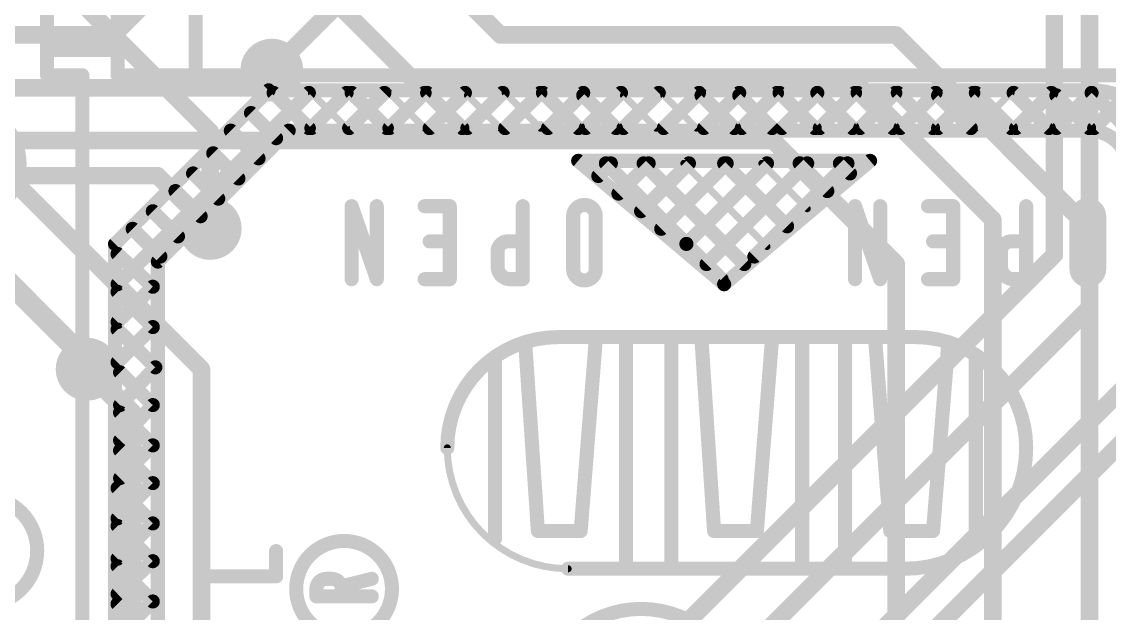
# Model space of a CAD drawing. Extents: x -21.4 to 69.1, y -5.3 to 64.3.
# Drawn here: x 44.78 to 60.48, y 23.15 to 31.69 of the extents above; entities that cross this region are included whole.
import ezdxf

# ---------------------------------------------------------------- set-up
doc = ezdxf.new("R2010")
doc.units = 0
for name, color, linetype in [('1', 12, 'CONTINUOUS'), ('16', 132, 'CONTINUOUS'), ('18', 110, 'CONTINUOUS'), ('21', 40, 'CONTINUOUS')]:
    doc.layers.add(name, color=color, linetype=linetype)

# ---------------------------------------------------------------- blocks, each defined once
blk = doc.blocks.new('ROUNDV')
at = {"const_width": 0.5}
blk.add_lwpolyline([(0, -0.25, 1), (0, 0.25, 1), (0, -0.25)], format="xyb", dxfattribs=at)

msp = doc.modelspace()

# ---------------------------------------------------------------- linework, layer by layer
at = {"layer": '1'}
for points, const_width in [([(60.198, 27.559), (60.198, 37.973)], 0.254), ([(59.69, 28.321), (59.69, 36.83)], 0.254), ([(51.966, 34.567), (48.387, 30.988)], 0.254), ([(45.623, 31.974), (47.498, 30.099)], 0.254), ([(42.291, 31.75), (47.371, 26.67)], 0.254), ([(47.498, 30.099), (47.498, 28.702)], 0.254), ([(45.72, 26.797), (42.799, 29.718)], 0.3048), ([(46.99, 15.621), (59.69, 28.321)], 0.254), ([(53.975, 21.336), (60.198, 27.559)], 0.254), ([(45.72, 26.67), (45.72, 26.797)], 0.3048), ([(47.371, 21.971), (47.371, 26.67)], 0.254), ([(49.403, 15.113), (60.96, 26.67)], 0.254), ([(49.657, 14.605), (61.468, 26.416)], 0.254)]:
    msp.add_lwpolyline(points, dxfattribs=dict(at, const_width=const_width))
for points, const_width in [([(48.3421, 31.0329, 1), (48.4319, 30.9431)], 0.127), ([(47.5615, 30.099, 1), (47.4345, 30.099)], 0.127), ([(47.4531, 30.0541, 1), (47.5429, 30.1439)], 0.127), ([(47.4345, 28.702, 1), (47.5615, 28.702)], 0.127), ([(59.7349, 28.2761, 1), (59.6451, 28.3659)], 0.127), ([(59.6265, 28.321, 1), (59.7535, 28.321)], 0.127), ([(60.2429, 27.5141, 1), (60.1531, 27.6039)], 0.127), ([(60.1345, 27.559, 1), (60.2615, 27.559)], 0.127), ([(45.7962, 26.797, 1), (45.6438, 26.797)], 0.1524), ([(45.6661, 26.7431, 1), (45.7739, 26.8509)], 0.1524), ([(45.6438, 26.67, 1), (45.7962, 26.67)], 0.1524), ([(47.4345, 26.67, 1), (47.3075, 26.67)], 0.127), ([(47.3261, 26.6251, 1), (47.4159, 26.7149)], 0.127)]:
    msp.add_lwpolyline(points, format="xyb", dxfattribs=dict(at, const_width=const_width))
at = {"layer": '16'}
for points, const_width in [([(46.99, 36.195), (51.689, 31.496)], 0.254), ([(46.482, 31.877), (46.101, 31.496)], 0.254), ([(50.546, 30.734), (49.403, 31.877)], 0.254), ([(46.101, 31.496), (36.576, 31.496)], 0.254), ([(51.689, 31.496), (57.404, 31.496)], 0.254), ([(57.404, 31.496), (60.198, 28.702)], 0.254), ([(48.387, 30.988), (48.133, 30.734)], 0.254), ([(48.133, 30.734), (35.56, 30.734)], 0.254), ([(56.896, 30.734), (50.546, 30.734)], 0.254), ([(58.801, 28.829), (56.896, 30.734)], 0.254), ([(55.626, 29.972), (35.56, 29.972)], 0.254), ([(57.404, 28.194), (55.626, 29.972)], 0.254), ([(37.338, 29.464), (46.736, 29.464)], 0.254), ([(47.498, 28.702), (46.736, 29.464)], 0.254), ([(58.801, 15.875), (58.801, 28.829)], 0.254), ([(60.198, 28.702), (60.198, 15.494)], 0.254), ([(57.404, 18.669), (57.404, 28.194)], 0.254), ([(46.355, 26.035), (45.72, 26.67)], 0.3048), ([(46.355, 12.954), (46.355, 26.035)], 0.3048)]:
    msp.add_lwpolyline(points, dxfattribs=dict(at, const_width=const_width))
for points, const_width in [([(46.0561, 31.5409, 1), (46.1459, 31.4511)], 0.127), ([(46.101, 31.4325, 1), (46.101, 31.5595)], 0.127), ([(51.689, 31.5595, 1), (51.689, 31.4325)], 0.127), ([(51.6441, 31.4511, 1), (51.7339, 31.5409)], 0.127), ([(57.4489, 31.5409, 1), (57.3591, 31.4511)], 0.127), ([(57.404, 31.4325, 1), (57.404, 31.5595)], 0.127), ([(48.4319, 30.9431, 1), (48.3421, 31.0329)], 0.127), ([(48.0881, 30.7789, 1), (48.1779, 30.6891)], 0.127), ([(48.133, 30.6705, 1), (48.133, 30.7975)], 0.127), ([(50.546, 30.7975, 1), (50.546, 30.6705)], 0.127), ([(50.5011, 30.6891, 1), (50.5909, 30.7789)], 0.127), ([(56.9409, 30.7789, 1), (56.8511, 30.6891)], 0.127), ([(56.896, 30.6705, 1), (56.896, 30.7975)], 0.127), ([(55.6709, 30.0169, 1), (55.5811, 29.9271)], 0.127), ([(55.626, 29.9085, 1), (55.626, 30.0355)], 0.127), ([(46.7809, 29.5089, 1), (46.6911, 29.4191)], 0.127), ([(46.736, 29.4005, 1), (46.736, 29.5275)], 0.127), ([(58.8645, 28.829, 1), (58.7375, 28.829)], 0.127), ([(58.7561, 28.7841, 1), (58.8459, 28.8739)], 0.127), ([(47.4531, 28.6571, 1), (47.5429, 28.7469)], 0.127), ([(60.2615, 28.702, 1), (60.1345, 28.702)], 0.127), ([(60.1531, 28.6571, 1), (60.2429, 28.7469)], 0.127), ([(57.4675, 28.194, 1), (57.3405, 28.194)], 0.127), ([(57.3591, 28.1491, 1), (57.4489, 28.2389)], 0.127), ([(45.7739, 26.7239, 1), (45.6661, 26.6161)], 0.1524), ([(46.4312, 26.035, 1), (46.2788, 26.035)], 0.1524), ([(46.3011, 25.9811, 1), (46.4089, 26.0889)], 0.1524)]:
    msp.add_lwpolyline(points, format="xyb", dxfattribs=dict(at, const_width=const_width))
at = {"layer": '21'}
for points, const_width in [([(45.1417, 33.5317), (45.1417, 30.9143)], 0.2032), ([(47.2865, 33.4954), (47.2865, 30.9143)], 0.2032), ([(46.1596, 33.2409), (46.1596, 30.9143)], 0.2032), ([(60.1918, 30.9507), (60.1918, 32.841)], 0.2032), ([(45.178, 31.2778), (46.1232, 31.2778)], 0.2032), ([(45.1417, 30.9143), (45.6506, 30.9143)], 0.2032), ([(45.6506, 30.9143), (45.6506, 16.4095)], 0.2032), ([(46.1596, 30.9143), (61.3188, 30.9143)], 0.2032), ([(46.1232, 28.4786), (48.3408, 30.6962)], 0.2032), ([(48.3408, 30.6962), (60.2282, 30.6962)], 0.2032), ([(46.1596, 27.897), (48.9224, 30.6598)], 0.2032), ([(48.9224, 30.1509), (48.4135, 30.6598)], 0.2032), ([(48.9588, 30.1509), (49.4677, 30.6598)], 0.2032), ([(49.4677, 30.1509), (48.9588, 30.6598)], 0.1016), ([(49.5041, 30.1509), (50.013, 30.6598)], 0.2032), ([(50.0493, 30.1509), (49.5404, 30.6598)], 0.2032), ([(50.0857, 30.1509), (50.5946, 30.6598)], 0.2032), ([(50.0857, 30.6598), (50.5946, 30.1509)], 0.1016), ([(50.631, 30.6598), (51.1399, 30.1509)], 0.2032), ([(50.6673, 30.1509), (51.1762, 30.6598)], 0.2032), ([(51.1762, 30.6598), (51.1763, 30.6598)], 0.2032), ([(51.2126, 30.1509), (51.7215, 30.6598)], 0.2032), ([(51.2126, 30.6235), (51.6852, 30.1509)], 0.1016), ([(51.7215, 30.6598), (51.7216, 30.6598)], 0.2032), ([(51.7579, 30.1509), (52.2668, 30.6598)], 0.2032), ([(51.7579, 30.6598), (52.2668, 30.1509)], 0.1016), ([(52.2668, 30.6598), (52.2669, 30.6598)], 0.2032), ([(52.3032, 30.6598), (52.8121, 30.1509)], 0.2032), ([(52.3759, 30.1509), (52.8848, 30.6598)], 0.2032), ([(52.8848, 30.6598), (52.8849, 30.6598)], 0.2032), ([(52.8849, 30.6235), (53.3575, 30.1509)], 0.2032), ([(52.9212, 30.1509), (53.4301, 30.6598)], 0.2032), ([(53.4301, 30.6598), (53.4302, 30.6598)], 0.2032), ([(53.4665, 30.1509), (53.9754, 30.6598)], 0.2032), ([(53.4665, 30.6235), (53.9391, 30.1509)], 0.1016), ([(53.9754, 30.6598), (53.9755, 30.6598)], 0.2032), ([(54.0482, 30.1509), (54.5571, 30.6598)], 0.2032), ([(54.0482, 30.6235), (54.5208, 30.1509)], 0.1016), ([(54.5935, 30.6235), (55.0661, 30.1509)], 0.2032), ([(54.6298, 30.1509), (55.1387, 30.6598)], 0.2032), ([(55.1387, 30.6598), (55.1388, 30.6598)], 0.2032), ([(55.1388, 30.6235), (55.6114, 30.1509)], 0.2032), ([(55.1751, 30.1509), (55.684, 30.6598)], 0.2032), ([(55.684, 30.6598), (55.6841, 30.6598)], 0.2032), ([(55.7204, 30.6598), (56.2293, 30.1509)], 0.2032), ([(55.7568, 30.1509), (56.2657, 30.6598)], 0.2032), ([(56.2657, 30.6598), (56.7746, 30.1509)], 0.2032), ([(56.3021, 30.1509), (56.811, 30.6598)], 0.2032), ([(56.8474, 30.6598), (57.3563, 30.1509)], 0.2032), ([(56.8837, 30.1509), (57.3926, 30.6598)], 0.2032), ([(57.3926, 30.6598), (57.3927, 30.6598)], 0.2032), ([(57.429, 30.6598), (57.9379, 30.1509)], 0.2032), ([(57.4654, 30.1509), (57.9743, 30.6598)], 0.2032), ([(58.0107, 30.1509), (58.5196, 30.6598)], 0.2032), ([(58.0107, 30.6235), (58.4832, 30.151)], 0.2032), ([(58.5559, 30.6598), (59.0648, 30.1509)], 0.2032), ([(58.5559, 30.1509), (59.0648, 30.6598)], 0.1016), ([(59.0648, 30.6598), (59.0649, 30.6598)], 0.2032), ([(59.1012, 30.6598), (59.6101, 30.1509)], 0.2032), ([(59.1376, 30.1509), (59.6465, 30.6598)], 0.2032), ([(59.7192, 30.1509), (60.2281, 30.6598)], 0.2032), ([(59.7192, 30.6235), (60.1918, 30.1509)], 0.2032), ([(60.2281, 30.6598), (60.2282, 30.6598)], 0.2032), ([(60.2282, 30.6598), (61.2824, 29.6056)], 0.2032), ([(60.2645, 30.1509), (60.6644, 30.5508)], 0.2032), ([(48.4498, 30.0055), (48.0863, 30.369)], 0.2032), ([(48.6315, 30.1145), (46.7412, 28.2242)], 0.2032), ([(48.1953, 29.7147), (47.7955, 30.1145)], 0.2032), ([(55.6114, 30.1145), (48.6315, 30.1145)], 0.2032), ([(52.2668, 30.1509), (52.2669, 30.1509)], 0.2032), ([(52.8121, 30.1509), (52.8122, 30.1509)], 0.2032), ([(55.6114, 30.1509), (55.6114, 30.1145)], 0.2032), ([(60.1919, 30.1145), (55.6114, 30.1145)], 0.2032), ([(56.2293, 30.1509), (56.2294, 30.1509)], 0.2032), ([(56.7746, 30.1509), (56.7747, 30.1509)], 0.2032), ([(58.4832, 30.151), (58.4832, 30.1509)], 0.2032), ([(59.0648, 30.1509), (59.0649, 30.1509)], 0.2032), ([(59.6101, 30.1509), (59.6102, 30.1509)], 0.2032), ([(47.541, 29.7873), (47.541, 29.7874)], 0.2032), ([(47.9045, 29.4238), (47.541, 29.7873)], 0.2032), ([(56.9928, 29.6783), (52.8122, 29.6783)], 0.2032), ([(52.8122, 29.6783), (54.9206, 27.897)], 0.2032), ([(53.2848, 29.642), (53.103, 29.4602)], 0.2032), ([(53.2121, 29.642), (54.3754, 28.4787)], 0.2032), ([(53.8301, 29.642), (53.3938, 29.2057)], 0.2032), ([(54.4117, 29.642), (53.721, 28.9513)], 0.2032), ([(53.7574, 29.642), (55.2115, 28.1879)], 0.2032), ([(54.957, 29.642), (54.0118, 28.6968)], 0.2032), ([(55.5387, 29.642), (54.3754, 28.4787)], 0.2032), ([(54.339, 29.642), (55.5387, 28.4423)], 0.1016), ([(56.1203, 29.642), (54.6662, 28.1879)], 0.2032), ([(54.9206, 27.897), (57.0291, 29.6783)], 0.2032), ([(54.9206, 29.642), (55.8295, 28.7331)], 0.2032), ([(56.7019, 29.642), (55.3569, 28.297)], 0.2032), ([(55.4659, 29.642), (56.1203, 28.9876)], 0.1016), ([(56.0112, 29.642), (56.4111, 29.2421)], 0.2032), ([(56.5929, 29.642), (56.7383, 29.4966)], 0.2032), ([(47.6137, 29.133), (47.2502, 29.4965)], 0.2032), ([(56.7383, 29.4966), (56.7383, 29.4965)], 0.2032), ([(46.9957, 29.242), (46.9957, 29.2421)], 0.2032), ([(47.3592, 28.8785), (46.9957, 29.242)], 0.2032), ([(49.9039, 27.9697), (49.5404, 29.024)], 0.2032), ([(49.5404, 29.024), (49.5404, 27.9697)], 0.2032), ([(49.9039, 29.024), (49.9039, 27.9697)], 0.2032), ([(50.9582, 29.024), (50.5946, 29.024)], 0.2032), ([(50.9582, 27.9697), (50.9582, 29.024)], 0.2032), ([(52.0124, 29.024), (52.0124, 27.9697)], 0.2032), ([(57.1745, 27.9697), (56.811, 29.024)], 0.2032), ([(56.811, 29.024), (56.811, 27.9697)], 0.2032), ([(57.1745, 29.024), (57.1745, 27.9697)], 0.2032), ([(58.2288, 29.024), (57.8652, 29.024)], 0.2032), ([(58.2288, 27.9697), (58.2288, 29.024)], 0.2032), ([(59.283, 29.024), (59.283, 27.9697)], 0.2032), ([(47.032, 28.5877), (46.6685, 28.9512)], 0.2032), ([(52.7395, 28.8785), (52.7395, 28.1151)], 0.2032), ([(53.0666, 28.1151), (53.0666, 28.8785)], 0.2032), ([(53.721, 28.9513), (53.721, 28.9512)], 0.2032), ([(60.0101, 28.8785), (60.0101, 28.1151)], 0.2032), ([(60.3372, 28.1151), (60.3372, 28.8785)], 0.2032), ([(46.7776, 28.2969), (46.3777, 28.6968)], 0.2032), ([(50.6673, 28.515), (50.9218, 28.515)], 0.2032), ([(51.7943, 28.515), (51.9761, 28.515)], 0.2032), ([(57.9379, 28.515), (58.1924, 28.515)], 0.2032), ([(59.0649, 28.515), (59.2467, 28.515)], 0.2032), ([(46.1232, 16.0459), (46.1232, 28.4786)], 0.2032), ([(46.6685, 27.8607), (46.1596, 28.3332)], 0.2032), ([(51.6489, 28.1515), (51.6489, 28.3696)], 0.2032), ([(54.3754, 28.4787), (54.8843, 27.9698)], 0.2032), ([(58.9195, 28.1515), (58.9195, 28.3696)], 0.2032), ([(46.7412, 28.2242), (46.7412, 16.0459)], 0.2032), ([(54.6662, 28.1879), (54.6662, 28.1878)], 0.2032), ([(55.2115, 28.1879), (55.2115, 28.1878)], 0.2032), ([(55.3569, 28.297), (55.3569, 28.2969)], 0.2032), ([(46.1596, 27.3517), (46.6685, 27.8607)], 0.2032), ([(50.5946, 27.9697), (50.9582, 27.9697)], 0.2032), ([(52.0124, 27.9697), (51.8306, 27.9697)], 0.2032), ([(54.8843, 27.9698), (54.8843, 27.9697)], 0.2032), ([(57.8652, 27.9697), (58.2288, 27.9697)], 0.2032), ([(59.283, 27.9697), (59.1012, 27.9697)], 0.2032), ([(46.6685, 27.279), (46.1596, 27.788)], 0.2032), ([(46.1596, 26.7701), (46.6685, 27.279)], 0.2032), ([(46.7049, 26.6974), (46.1596, 27.2427)], 0.2032), ([(52.5213, 27.1336), (57.6835, 27.1336)], 0.2032), ([(52.8485, 24.3344), (53.0666, 27.0972)], 0.2032), ([(54.5935, 27.0972), (54.7752, 24.3344)], 0.2032), ([(55.3932, 24.3344), (55.6114, 27.0972)], 0.2032), ([(56.0476, 23.8255), (56.0476, 27.0972)], 0.2032), ([(56.6656, 23.8255), (56.6656, 27.0972)], 0.2032), ([(57.1018, 27.0972), (57.3199, 24.3344)], 0.2032), ([(52.0488, 27.0245), (52.2305, 24.3344)], 0.2032), ([(53.5029, 23.8255), (53.5029, 27.0609)], 0.2032), ([(54.1572, 23.8255), (54.1572, 27.0609)], 0.2032), ([(57.9379, 24.3344), (58.1561, 27.0245)], 0.2032), ([(51.6125, 24.2254), (51.6125, 26.8064)], 0.2032), ([(58.5559, 24.189), (58.5559, 26.8428)], 0.2032), ([(46.1959, 26.1521), (46.7049, 26.6974)], 0.2032), ([(46.6685, 26.1521), (46.1959, 26.6247)], 0.2032), ([(46.1959, 25.6431), (46.6685, 26.1521)], 0.2032), ([(46.6685, 25.5704), (46.1959, 26.043)], 0.2032), ([(46.1959, 25.0978), (46.6685, 25.5704)], 0.2032), ([(46.6685, 25.0251), (46.1959, 25.4977)], 0.2032), ([(46.1596, 24.5162), (46.6685, 25.0251)], 0.2032), ([(46.6685, 24.4435), (46.1596, 24.9524)], 0.2032), ([(46.1596, 23.9345), (46.6685, 24.4435)], 0.2032), ([(46.6685, 23.8982), (46.1596, 24.4071)], 0.2032), ([(52.2305, 24.3344), (52.8485, 24.3344)], 0.2032), ([(54.7752, 24.3344), (55.3932, 24.3344)], 0.2032), ([(57.3199, 24.3344), (57.9379, 24.3344)], 0.2032), ([(48.4498, 23.6801), (48.4498, 24.0436)], 0.2032), ([(46.1596, 23.4256), (46.6685, 23.8982)], 0.2032), ([(46.6685, 23.3165), (46.1596, 23.8255)], 0.2032), ([(57.538, 23.7891), (52.6668, 23.7891)], 0.2032), ([(47.3956, 23.6801), (48.4498, 23.6801)], 0.2032), ([(49.1769, 23.6437), (49.2496, 23.6437)], 0.2032), ([(49.8312, 23.6437), (49.395, 23.5347)], 0.2032), ([(49.0315, 23.3892), (49.0315, 23.4983)], 0.2032), ([(49.395, 23.5347), (49.395, 23.4256)], 0.2032), ([(46.1596, 22.8076), (46.6685, 23.3165)], 0.2032), ([(49.8312, 23.3892), (49.0315, 23.3892)], 0.2032), ([(46.6685, 22.7712), (46.1596, 23.2802)], 0.2032)]:
    msp.add_lwpolyline(points, dxfattribs=dict(at, const_width=const_width))
for points, const_width in [([(45.178, 31.3286, 1), (45.178, 31.227)], 0.1016), ([(46.1232, 31.227, 1), (46.1232, 31.3286)], 0.1016), ([(45.1417, 30.9651, 1), (45.1417, 30.8635)], 0.1016), ([(45.0909, 30.9143, 1), (45.1925, 30.9143)], 0.1016), ([(45.7014, 30.9143, 1), (45.5998, 30.9143)], 0.1016), ([(45.6506, 30.8635, 1), (45.6506, 30.9651)], 0.1016), ([(46.1596, 30.9651, 1), (46.1596, 30.8635)], 0.1016), ([(46.1088, 30.9143, 1), (46.2104, 30.9143)], 0.1016), ([(47.2357, 30.9143, 1), (47.3373, 30.9143)], 0.1016), ([(60.141, 30.9507, 1), (60.2426, 30.9507)], 0.1016), ([(48.3408, 30.747, 1), (48.3408, 30.6454)], 0.1016), ([(48.3767, 30.6603, 1), (48.3049, 30.7321)], 0.1016), ([(61.3188, 29.6056, 0.4142), (60.2282, 30.6962)], 0.2032), ([(60.2282, 30.747, 1), (60.2282, 30.6454)], 0.1016), ([(60.2282, 30.6454, 1), (60.2282, 30.747)], 0.1016), ([(48.4494, 30.6957, 1), (48.3776, 30.6239)], 0.1016), ([(48.9583, 30.6239, 1), (48.8865, 30.6957)], 0.1016), ([(48.9768, 30.6778, 1), (48.9408, 30.6418)], 0.0508), ([(49.5036, 30.6239, 1), (49.4318, 30.6957)], 0.1016), ([(49.5763, 30.6957, 1), (49.5045, 30.6239)], 0.1016), ([(50.0489, 30.6239, 1), (49.9771, 30.6957)], 0.1016), ([(50.1037, 30.6778, 1), (50.0677, 30.6418)], 0.0508), ([(50.6305, 30.6239, 1), (50.5587, 30.6957)], 0.1016), ([(50.6669, 30.6957, 1), (50.5951, 30.6239)], 0.1016), ([(51.1762, 30.7106, 1), (51.1762, 30.609)], 0.1016), ([(51.2121, 30.6239, 1), (51.1403, 30.6957)], 0.1016), ([(51.1763, 30.609, 1), (51.1763, 30.7106)], 0.1016), ([(51.2306, 30.6415, 1), (51.1946, 30.6055)], 0.0508), ([(51.7215, 30.7106, 1), (51.7215, 30.609)], 0.1016), ([(51.7574, 30.6239, 1), (51.6856, 30.6957)], 0.1016), ([(51.7216, 30.609, 1), (51.7216, 30.7106)], 0.1016), ([(51.7759, 30.6778, 1), (51.7399, 30.6418)], 0.0508), ([(52.2668, 30.7106, 1), (52.2668, 30.609)], 0.1016), ([(52.3027, 30.6239, 1), (52.2309, 30.6957)], 0.1016), ([(52.3391, 30.6957, 1), (52.2673, 30.6239)], 0.1016), ([(52.2669, 30.609, 1), (52.2669, 30.7106)], 0.1016), ([(52.8848, 30.7106, 1), (52.8848, 30.609)], 0.1016), ([(52.9208, 30.6594, 1), (52.849, 30.5876)], 0.1016), ([(52.9207, 30.6239, 1), (52.8489, 30.6957)], 0.1016), ([(52.8849, 30.609, 1), (52.8849, 30.7106)], 0.1016), ([(53.4301, 30.7106, 1), (53.4301, 30.609)], 0.1016), ([(53.466, 30.6239, 1), (53.3942, 30.6957)], 0.1016), ([(53.4302, 30.609, 1), (53.4302, 30.7106)], 0.1016), ([(53.4845, 30.6415, 1), (53.4485, 30.6055)], 0.0508), ([(53.9754, 30.7106, 1), (53.9754, 30.609)], 0.1016), ([(54.0113, 30.6239, 1), (53.9395, 30.6957)], 0.1016), ([(53.9755, 30.609, 1), (53.9755, 30.7106)], 0.1016), ([(54.0662, 30.6415, 1), (54.0302, 30.6055)], 0.0508), ([(54.593, 30.6239, 1), (54.5212, 30.6957)], 0.1016), ([(54.6294, 30.6594, 1), (54.5576, 30.5876)], 0.1016), ([(55.1387, 30.7106, 1), (55.1387, 30.609)], 0.1016), ([(55.1747, 30.6594, 1), (55.1029, 30.5876)], 0.1016), ([(55.1746, 30.6239, 1), (55.1028, 30.6957)], 0.1016), ([(55.1388, 30.609, 1), (55.1388, 30.7106)], 0.1016), ([(55.684, 30.7106, 1), (55.684, 30.609)], 0.1016), ([(55.7199, 30.6239, 1), (55.6481, 30.6957)], 0.1016), ([(55.7563, 30.6957, 1), (55.6845, 30.6239)], 0.1016), ([(55.6841, 30.609, 1), (55.6841, 30.7106)], 0.1016), ([(56.3016, 30.6957, 1), (56.2298, 30.6239)], 0.1016), ([(56.3016, 30.6239, 1), (56.2298, 30.6957)], 0.1016), ([(56.8469, 30.6239, 1), (56.7751, 30.6957)], 0.1016), ([(56.8833, 30.6957, 1), (56.8115, 30.6239)], 0.1016), ([(57.3926, 30.7106, 1), (57.3926, 30.609)], 0.1016), ([(57.4285, 30.6239, 1), (57.3567, 30.6957)], 0.1016), ([(57.4649, 30.6957, 1), (57.3931, 30.6239)], 0.1016), ([(57.3927, 30.609, 1), (57.3927, 30.7106)], 0.1016), ([(58.0102, 30.6239, 1), (57.9384, 30.6957)], 0.1016), ([(58.0466, 30.6594, 1), (57.9748, 30.5876)], 0.1016), ([(58.5555, 30.6239, 1), (58.4837, 30.6957)], 0.1016), ([(58.5918, 30.6957, 1), (58.52, 30.6239)], 0.1016), ([(59.0648, 30.7106, 1), (59.0648, 30.609)], 0.1016), ([(59.1371, 30.6957, 1), (59.0653, 30.6239)], 0.1016), ([(59.0649, 30.609, 1), (59.0649, 30.7106)], 0.1016), ([(59.0828, 30.6418, 1), (59.0468, 30.6778)], 0.0508), ([(59.6824, 30.6239, 1), (59.6106, 30.6957)], 0.1016), ([(59.7551, 30.6594, 1), (59.6833, 30.5876)], 0.1016), ([(60.2281, 30.7106, 1), (60.2281, 30.609)], 0.1016), ([(60.2641, 30.6957, 1), (60.1923, 30.6239)], 0.1016), ([(60.264, 30.6239, 1), (60.1922, 30.6957)], 0.1016), ([(60.2282, 30.609, 1), (60.2282, 30.7106)], 0.1016), ([(43.963, 28.8553, 1), (43.963, 30.4187, 1), (43.963, 28.8553)], 0.2032), ([(48.1222, 30.4049, 1), (48.0504, 30.3331)], 0.1016), ([(47.8314, 30.1504, 1), (47.7596, 30.0786)], 0.1016), ([(48.6315, 30.1653, 1), (48.6315, 30.0637)], 0.1016), ([(48.6674, 30.0786, 1), (48.5956, 30.1504)], 0.1016), ([(48.8865, 30.115, 1), (48.9583, 30.1868)], 0.1016), ([(48.9229, 30.1868, 1), (48.9947, 30.115)], 0.1016), ([(49.4682, 30.1868, 1), (49.54, 30.115)], 0.1016), ([(49.4497, 30.1329, 1), (49.4857, 30.1689)], 0.0508), ([(50.0134, 30.115, 1), (50.0852, 30.1868)], 0.1016), ([(50.0498, 30.1868, 1), (50.1216, 30.115)], 0.1016), ([(50.5766, 30.1329, 1), (50.6126, 30.1689)], 0.0508), ([(50.6314, 30.1868, 1), (50.7032, 30.115)], 0.1016), ([(51.104, 30.115, 1), (51.1758, 30.1868)], 0.1016), ([(51.1767, 30.1868, 1), (51.2485, 30.115)], 0.1016), ([(51.6672, 30.1329, 1), (51.7032, 30.1689)], 0.0508), ([(51.722, 30.1868, 1), (51.7938, 30.115)], 0.1016), ([(52.2668, 30.2017, 1), (52.2668, 30.1001)], 0.1016), ([(52.2669, 30.1001, 1), (52.2669, 30.2017)], 0.1016), ([(52.2488, 30.1329, 1), (52.2848, 30.1689)], 0.0508), ([(52.34, 30.1868, 1), (52.4118, 30.115)], 0.1016), ([(52.8121, 30.2017, 1), (52.8121, 30.1001)], 0.1016), ([(52.7762, 30.115, 1), (52.848, 30.1868)], 0.1016), ([(52.8122, 30.1001, 1), (52.8122, 30.2017)], 0.1016), ([(52.8853, 30.1868, 1), (52.9571, 30.115)], 0.1016), ([(53.3216, 30.115, 1), (53.3934, 30.1868)], 0.1016), ([(53.4306, 30.1868, 1), (53.5024, 30.115)], 0.1016), ([(53.9211, 30.1329, 1), (53.9571, 30.1689)], 0.0508), ([(54.0123, 30.1868, 1), (54.0841, 30.115)], 0.1016), ([(54.5028, 30.1329, 1), (54.5388, 30.1689)], 0.0508), ([(54.5939, 30.1868, 1), (54.6657, 30.115)], 0.1016), ([(55.0302, 30.115, 1), (55.102, 30.1868)], 0.1016), ([(55.1392, 30.1868, 1), (55.211, 30.115)], 0.1016), ([(55.6622, 30.1509, 1), (55.5606, 30.1509)], 0.1016), ([(55.6114, 30.1653, 1), (55.6114, 30.0637)], 0.1016), ([(55.5606, 30.1145, 1), (55.6622, 30.1145)], 0.1016), ([(55.5755, 30.115, 1), (55.6473, 30.1868)], 0.1016), ([(55.6114, 30.0637, 1), (55.6114, 30.1653)], 0.1016), ([(55.7209, 30.1868, 1), (55.7927, 30.115)], 0.1016), ([(56.2293, 30.2017, 1), (56.2293, 30.1001)], 0.1016), ([(56.1934, 30.115, 1), (56.2652, 30.1868)], 0.1016), ([(56.2294, 30.1001, 1), (56.2294, 30.2017)], 0.1016), ([(56.2662, 30.1868, 1), (56.338, 30.115)], 0.1016), ([(56.7746, 30.2017, 1), (56.7746, 30.1001)], 0.1016), ([(56.7387, 30.115, 1), (56.8105, 30.1868)], 0.1016), ([(56.7747, 30.1001, 1), (56.7747, 30.2017)], 0.1016), ([(56.8478, 30.1868, 1), (56.9196, 30.115)], 0.1016), ([(57.3204, 30.115, 1), (57.3922, 30.1868)], 0.1016), ([(57.4295, 30.1868, 1), (57.5013, 30.115)], 0.1016), ([(57.902, 30.115, 1), (57.9738, 30.1868)], 0.1016), ([(57.9748, 30.1868, 1), (58.0466, 30.115)], 0.1016), ([(58.534, 30.151, 1), (58.4324, 30.151)], 0.1016), ([(58.4324, 30.1509, 1), (58.534, 30.1509)], 0.1016), ([(58.4473, 30.1151, 1), (58.5191, 30.1869)], 0.1016), ([(58.5379, 30.1689, 1), (58.5739, 30.1329)], 0.0508), ([(59.0648, 30.2017, 1), (59.0648, 30.1001)], 0.1016), ([(59.0289, 30.115, 1), (59.1007, 30.1868)], 0.1016), ([(59.0649, 30.1001, 1), (59.0649, 30.2017)], 0.1016), ([(59.1017, 30.1868, 1), (59.1735, 30.115)], 0.1016), ([(59.6101, 30.2017, 1), (59.6101, 30.1001)], 0.1016), ([(59.5742, 30.115, 1), (59.646, 30.1868)], 0.1016), ([(59.6102, 30.1001, 1), (59.6102, 30.2017)], 0.1016), ([(59.6833, 30.1868, 1), (59.7551, 30.115)], 0.1016), ([(60.7735, 29.5329, 0.4142), (60.1919, 30.1145)], 0.2032), ([(60.1919, 30.1653, 1), (60.1919, 30.0637)], 0.1016), ([(60.1559, 30.115, 1), (60.2277, 30.1868)], 0.1016), ([(60.1919, 30.0637, 1), (60.1919, 30.1653)], 0.1016), ([(60.2286, 30.1868, 1), (60.3004, 30.115)], 0.1016), ([(48.4139, 29.9696, 1), (48.4857, 30.0414)], 0.1016), ([(47.5918, 29.7874, 1), (47.4902, 29.7874)], 0.1016), ([(47.5769, 29.8232, 1), (47.5051, 29.7514)], 0.1016), ([(47.4902, 29.7873, 1), (47.5918, 29.7873)], 0.1016), ([(48.1594, 29.6788, 1), (48.2312, 29.7506)], 0.1016), ([(52.8122, 29.7291, 1), (52.8122, 29.6275)], 0.1016), ([(52.845, 29.7171, 1), (52.7794, 29.6395)], 0.1016), ([(53.248, 29.6779, 1), (53.1762, 29.6061)], 0.1016), ([(53.3207, 29.6061, 1), (53.2489, 29.6779)], 0.1016), ([(53.7933, 29.6779, 1), (53.7215, 29.6061)], 0.1016), ([(53.866, 29.6061, 1), (53.7942, 29.6779)], 0.1016), ([(54.357, 29.66, 1), (54.321, 29.624)], 0.0508), ([(54.4476, 29.6061, 1), (54.3758, 29.6779)], 0.1016), ([(54.9565, 29.6779, 1), (54.8847, 29.6061)], 0.1016), ([(54.9929, 29.6061, 1), (54.9211, 29.6779)], 0.1016), ([(55.4839, 29.66, 1), (55.4479, 29.624)], 0.0508), ([(55.5746, 29.6061, 1), (55.5028, 29.6779)], 0.1016), ([(56.0471, 29.6779, 1), (55.9753, 29.6061)], 0.1016), ([(56.1562, 29.6061, 1), (56.0844, 29.6779)], 0.1016), ([(56.6288, 29.6779, 1), (56.557, 29.6061)], 0.1016), ([(56.7378, 29.6061, 1), (56.666, 29.6779)], 0.1016), ([(56.9928, 29.6275, 1), (56.9928, 29.7291)], 0.1016), ([(57.0619, 29.6395, 1), (56.9963, 29.7171)], 0.1016), ([(47.2861, 29.5324, 1), (47.2143, 29.4606)], 0.1016), ([(53.0671, 29.4961, 1), (53.1389, 29.4243)], 0.1016), ([(56.7891, 29.4966, 1), (56.6875, 29.4966)], 0.1016), ([(56.6875, 29.4965, 1), (56.7891, 29.4965)], 0.1016), ([(56.7024, 29.4607, 1), (56.7742, 29.5325)], 0.1016), ([(47.8686, 29.3879, 1), (47.9404, 29.4597)], 0.1016), ([(47.0465, 29.2421, 1), (46.9449, 29.2421)], 0.1016), ([(47.0316, 29.2779, 1), (46.9598, 29.2061)], 0.1016), ([(46.9449, 29.242, 1), (47.0465, 29.242)], 0.1016), ([(47.5778, 29.0971, 1), (47.6496, 29.1689)], 0.1016), ([(53.3579, 29.2416, 1), (53.4297, 29.1698)], 0.1016), ([(56.3752, 29.2062, 1), (56.447, 29.278)], 0.1016), ([(49.5884, 29.0406, 1), (49.4924, 29.0074)], 0.1016), ([(49.5912, 29.024, 1), (49.4896, 29.024)], 0.1016), ([(49.9547, 29.024, 1), (49.8531, 29.024)], 0.1016), ([(50.5946, 29.0748, 1), (50.5946, 28.9732)], 0.1016), ([(51.009, 29.024, 1), (50.9074, 29.024)], 0.1016), ([(50.9582, 28.9732, 1), (50.9582, 29.0748)], 0.1016), ([(52.0632, 29.024, 1), (51.9616, 29.024)], 0.1016), ([(53.0666, 28.8785, 1), (52.7395, 28.8785)], 0.2032), ([(56.859, 29.0406, 1), (56.763, 29.0074)], 0.1016), ([(56.8618, 29.024, 1), (56.7602, 29.024)], 0.1016), ([(57.2253, 29.024, 1), (57.1237, 29.024)], 0.1016), ([(57.8652, 29.0748, 1), (57.8652, 28.9732)], 0.1016), ([(58.2796, 29.024, 1), (58.178, 29.024)], 0.1016), ([(58.2288, 28.9732, 1), (58.2288, 29.0748)], 0.1016), ([(59.3338, 29.024, 1), (59.2322, 29.024)], 0.1016), ([(60.3372, 28.8785, 1), (60.0101, 28.8785)], 0.2032), ([(46.7044, 28.9871, 1), (46.6326, 28.9153)], 0.1016), ([(47.3233, 28.8426, 1), (47.3951, 28.9144)], 0.1016), ([(52.7903, 28.8785, 1), (52.6887, 28.8785)], 0.1016), ([(52.6887, 28.8785, 1), (52.7903, 28.8785)], 0.1016), ([(53.1174, 28.8785, 1), (53.0158, 28.8785)], 0.1016), ([(53.0158, 28.8785, 1), (53.1174, 28.8785)], 0.1016), ([(53.7718, 28.9513, 1), (53.6702, 28.9513)], 0.1016), ([(53.6851, 28.9872, 1), (53.7569, 28.9154)], 0.1016), ([(53.6702, 28.9512, 1), (53.7718, 28.9512)], 0.1016), ([(56.1023, 28.9696, 1), (56.1383, 29.0056)], 0.0508), ([(60.0609, 28.8785, 1), (59.9593, 28.8785)], 0.1016), ([(59.9593, 28.8785, 1), (60.0609, 28.8785)], 0.1016), ([(60.388, 28.8785, 1), (60.2864, 28.8785)], 0.1016), ([(60.2864, 28.8785, 1), (60.388, 28.8785)], 0.1016), ([(46.4136, 28.7327, 1), (46.3418, 28.6609)], 0.1016), ([(53.9759, 28.7327, 1), (54.0477, 28.6609)], 0.1016), ([(55.7936, 28.6972, 1), (55.8654, 28.769)], 0.1016), ([(46.9961, 28.5518, 1), (47.0679, 28.6236)], 0.1016), ([(50.6673, 28.5658, 1), (50.6673, 28.4642)], 0.1016), ([(50.9218, 28.4642, 1), (50.9218, 28.5658)], 0.1016), ([(51.7943, 28.515, 0.4142), (51.6489, 28.3696)], 0.2032), ([(51.7943, 28.5658, 1), (51.7943, 28.4642)], 0.1016), ([(51.7943, 28.4642, 1), (51.7943, 28.5658)], 0.1016), ([(51.9761, 28.4642, 1), (51.9761, 28.5658)], 0.1016), ([(57.9379, 28.5658, 1), (57.9379, 28.4642)], 0.1016), ([(58.1924, 28.4642, 1), (58.1924, 28.5658)], 0.1016), ([(59.0649, 28.515, 0.4142), (58.9195, 28.3696)], 0.2032), ([(59.0649, 28.5658, 1), (59.0649, 28.4642)], 0.1016), ([(59.0649, 28.4642, 1), (59.0649, 28.5658)], 0.1016), ([(59.2467, 28.4642, 1), (59.2467, 28.5658)], 0.1016), ([(46.174, 28.4786, 1), (46.0724, 28.4786)], 0.1016), ([(46.0873, 28.5145, 1), (46.1591, 28.4427)], 0.1016), ([(46.1942, 28.3704, 1), (46.125, 28.296)], 0.1016), ([(51.6997, 28.3696, 1), (51.5981, 28.3696)], 0.1016), ([(54.4113, 28.5146, 1), (54.3395, 28.4428)], 0.1016), ([(54.3395, 28.5146, 1), (54.4113, 28.4428)], 0.1016), ([(54.3395, 28.4428, 1), (54.4113, 28.5146)], 0.1016), ([(55.5207, 28.4243, 1), (55.5567, 28.4603)], 0.0508), ([(58.9703, 28.3696, 1), (58.8687, 28.3696)], 0.1016), ([(46.792, 28.2242, 1), (46.6904, 28.2242)], 0.1016), ([(46.7053, 28.2601, 1), (46.7771, 28.1883)], 0.1016), ([(46.7417, 28.261, 1), (46.8135, 28.3328)], 0.1016), ([(51.5981, 28.3696, 1), (51.6997, 28.3696)], 0.1016), ([(54.717, 28.1879, 1), (54.6154, 28.1879)], 0.1016), ([(54.6303, 28.2238, 1), (54.7021, 28.152)], 0.1016), ([(55.2623, 28.1879, 1), (55.1607, 28.1879)], 0.1016), ([(55.1756, 28.152, 1), (55.2474, 28.2238)], 0.1016), ([(55.4077, 28.297, 1), (55.3061, 28.297)], 0.1016), ([(55.321, 28.3329, 1), (55.3928, 28.2611)], 0.1016), ([(55.3061, 28.2969, 1), (55.4077, 28.2969)], 0.1016), ([(58.8687, 28.3696, 1), (58.9703, 28.3696)], 0.1016), ([(51.6489, 28.1515, 0.4142), (51.8306, 27.9697)], 0.2032), ([(51.6997, 28.1515, 1), (51.5981, 28.1515)], 0.1016), ([(51.5981, 28.1515, 1), (51.6997, 28.1515)], 0.1016), ([(52.7395, 28.1151, 1), (53.0666, 28.1151)], 0.2032), ([(52.7903, 28.1151, 1), (52.6887, 28.1151)], 0.1016), ([(52.6887, 28.1151, 1), (52.7903, 28.1151)], 0.1016), ([(53.1174, 28.1151, 1), (53.0158, 28.1151)], 0.1016), ([(53.0158, 28.1151, 1), (53.1174, 28.1151)], 0.1016), ([(54.6154, 28.1878, 1), (54.717, 28.1878)], 0.1016), ([(55.1607, 28.1878, 1), (55.2623, 28.1878)], 0.1016), ([(58.9195, 28.1515, 0.4142), (59.1012, 27.9697)], 0.2032), ([(58.9703, 28.1515, 1), (58.8687, 28.1515)], 0.1016), ([(58.8687, 28.1515, 1), (58.9703, 28.1515)], 0.1016), ([(60.0101, 28.1151, 1), (60.3372, 28.1151)], 0.2032), ([(60.0609, 28.1151, 1), (59.9593, 28.1151)], 0.1016), ([(59.9593, 28.1151, 1), (60.0609, 28.1151)], 0.1016), ([(60.388, 28.1151, 1), (60.2864, 28.1151)], 0.1016), ([(60.2864, 28.1151, 1), (60.388, 28.1151)], 0.1016), ([(46.1237, 27.9329, 1), (46.1955, 27.8611)], 0.1016), ([(46.7044, 27.8248, 1), (46.6326, 27.8966)], 0.1016), ([(49.4896, 27.9697, 1), (49.5912, 27.9697)], 0.1016), ([(49.8531, 27.9697, 1), (49.9547, 27.9697)], 0.1016), ([(49.8559, 27.9531, 1), (49.9519, 27.9863)], 0.1016), ([(50.5946, 28.0205, 1), (50.5946, 27.9189)], 0.1016), ([(50.9074, 27.9697, 1), (51.009, 27.9697)], 0.1016), ([(50.9582, 27.9189, 1), (50.9582, 28.0205)], 0.1016), ([(51.8306, 28.0205, 1), (51.8306, 27.9189)], 0.1016), ([(51.8306, 27.9189, 1), (51.8306, 28.0205)], 0.1016), ([(51.9616, 27.9697, 1), (52.0632, 27.9697)], 0.1016), ([(52.0124, 27.9189, 1), (52.0124, 28.0205)], 0.1016), ([(54.9351, 27.9698, 1), (54.8335, 27.9698)], 0.1016), ([(54.8335, 27.9697, 1), (54.9351, 27.9697)], 0.1016), ([(54.8484, 27.9339, 1), (54.9202, 28.0057)], 0.1016), ([(54.8878, 27.9358, 1), (54.9534, 27.8582)], 0.1016), ([(54.8878, 27.8582, 1), (54.9534, 27.9358)], 0.1016), ([(56.7602, 27.9697, 1), (56.8618, 27.9697)], 0.1016), ([(57.1237, 27.9697, 1), (57.2253, 27.9697)], 0.1016), ([(57.1265, 27.9531, 1), (57.2225, 27.9863)], 0.1016), ([(57.8652, 28.0205, 1), (57.8652, 27.9189)], 0.1016), ([(58.178, 27.9697, 1), (58.2796, 27.9697)], 0.1016), ([(58.2288, 27.9189, 1), (58.2288, 28.0205)], 0.1016), ([(59.1012, 28.0205, 1), (59.1012, 27.9189)], 0.1016), ([(59.1012, 27.9189, 1), (59.1012, 28.0205)], 0.1016), ([(59.2322, 27.9697, 1), (59.3338, 27.9697)], 0.1016), ([(59.283, 27.9189, 1), (59.283, 28.0205)], 0.1016), ([(46.1955, 27.8239, 1), (46.1237, 27.7521)], 0.1016), ([(46.6339, 27.8235, 1), (46.7031, 27.8979)], 0.1016), ([(46.1237, 27.3876, 1), (46.1955, 27.3158)], 0.1016), ([(46.1955, 27.2786, 1), (46.1237, 27.2068)], 0.1016), ([(46.7044, 27.2431, 1), (46.6326, 27.3149)], 0.1016), ([(46.6326, 27.2431, 1), (46.7044, 27.3149)], 0.1016), ([(52.5213, 27.1336, 0.4142), (50.9218, 25.5341)], 0.2032), ([(52.5213, 27.1844, 1), (52.5213, 27.0828)], 0.1016), ([(52.5213, 27.0828, 1), (52.5213, 27.1844)], 0.1016), ([(53.1172, 27.0932, 1), (53.016, 27.1012)], 0.1016), ([(54.6442, 27.1005, 1), (54.5428, 27.0939)], 0.1016), ([(55.662, 27.0932, 1), (55.5608, 27.1012)], 0.1016), ([(56.0984, 27.0972, 1), (55.9968, 27.0972)], 0.1016), ([(56.7164, 27.0972, 1), (56.6148, 27.0972)], 0.1016), ([(57.1524, 27.1012, 1), (57.0512, 27.0932)], 0.1016), ([(59.283, 25.5341, 0.4142), (57.6835, 27.1336)], 0.2032), ([(57.6835, 27.1844, 1), (57.6835, 27.0828)], 0.1016), ([(57.6835, 27.0828, 1), (57.6835, 27.1844)], 0.1016), ([(52.0995, 27.0279, 1), (51.9981, 27.0211)], 0.1016), ([(53.5537, 27.0609, 1), (53.4521, 27.0609)], 0.1016), ([(54.208, 27.0609, 1), (54.1064, 27.0609)], 0.1016), ([(58.2067, 27.0204, 1), (58.1055, 27.0286)], 0.1016), ([(51.6633, 26.8064, 1), (51.5617, 26.8064)], 0.1016), ([(58.6067, 26.8428, 1), (58.5051, 26.8428)], 0.1016), ([(46.1237, 26.806, 1), (46.1955, 26.7342)], 0.1016), ([(46.2318, 26.6606, 1), (46.16, 26.5888)], 0.1016), ([(46.742, 26.6627, 1), (46.6678, 26.7321)], 0.1016), ([(46.669, 26.6615, 1), (46.7408, 26.7333)], 0.1016), ([(46.1588, 26.1868, 1), (46.233, 26.1174)], 0.1016), ([(46.7057, 26.1175, 1), (46.6313, 26.1867)], 0.1016), ([(46.6326, 26.1162, 1), (46.7044, 26.188)], 0.1016), ([(46.2318, 26.0789, 1), (46.16, 26.0071)], 0.1016), ([(46.1587, 25.6777, 1), (46.2331, 25.6085)], 0.1016), ([(46.7044, 25.5345, 1), (46.6326, 25.6063)], 0.1016), ([(46.6326, 25.5345, 1), (46.7044, 25.6063)], 0.1016), ([(57.538, 23.7891, 0.4142), (59.283, 25.5341)], 0.2032), ([(59.3338, 25.5341, 1), (59.2322, 25.5341)], 0.1016), ([(46.2318, 25.5336, 1), (46.16, 25.4618)], 0.1016), ([(50.871, 25.5341, 1), (50.9726, 25.5341)], 0.1016), ([(50.9218, 25.5341, 0.4142), (52.6668, 23.7891)], 0.1016), ([(50.9472, 25.5341, 1), (50.8964, 25.5341)], 0.0508), ([(59.2322, 25.5341, 1), (59.3338, 25.5341)], 0.1016), ([(46.16, 25.1337, 1), (46.2318, 25.0619)], 0.1016), ([(46.1955, 24.9883, 1), (46.1237, 24.9165)], 0.1016), ([(46.7044, 24.9892, 1), (46.6326, 25.061)], 0.1016), ([(46.6326, 24.9892, 1), (46.7044, 25.061)], 0.1016), ([(44.217, 23.2673, 1), (44.217, 24.8307, 1), (44.217, 23.2673)], 0.2032), ([(46.1237, 24.5521, 1), (46.1955, 24.4803)], 0.1016), ([(46.1955, 24.443, 1), (46.1237, 24.3712)], 0.1016), ([(46.7044, 24.4076, 1), (46.6326, 24.4794)], 0.1016), ([(46.6326, 24.4076, 1), (46.7044, 24.4794)], 0.1016), ([(52.2305, 24.3852, 1), (52.2305, 24.2836)], 0.1016), ([(52.1798, 24.331, 1), (52.2812, 24.3378)], 0.1016), ([(52.7979, 24.3384, 1), (52.8991, 24.3304)], 0.1016), ([(52.8485, 24.2836, 1), (52.8485, 24.3852)], 0.1016), ([(54.7752, 24.3852, 1), (54.7752, 24.2836)], 0.1016), ([(54.7245, 24.3311, 1), (54.8259, 24.3377)], 0.1016), ([(55.3426, 24.3384, 1), (55.4438, 24.3304)], 0.1016), ([(55.3932, 24.2836, 1), (55.3932, 24.3852)], 0.1016), ([(57.3199, 24.3852, 1), (57.3199, 24.2836)], 0.1016), ([(57.2693, 24.3304, 1), (57.3705, 24.3384)], 0.1016), ([(57.8873, 24.3385, 1), (57.9885, 24.3303)], 0.1016), ([(57.9379, 24.2836, 1), (57.9379, 24.3852)], 0.1016), ([(49.4313, 22.8067, 1), (49.4313, 24.1899, 1), (49.4313, 22.8067)], 0.2032), ([(51.5617, 24.2254, 1), (51.6633, 24.2254)], 0.1016), ([(58.5051, 24.189, 1), (58.6067, 24.189)], 0.1016), ([(48.5006, 24.0436, 1), (48.399, 24.0436)], 0.1016), ([(46.1237, 23.9704, 1), (46.1955, 23.8986)], 0.1016), ([(46.1955, 23.8614, 1), (46.1237, 23.7896)], 0.1016), ([(46.6326, 23.8623, 1), (46.7044, 23.9341)], 0.1016), ([(46.7031, 23.861, 1), (46.6339, 23.9354)], 0.1016), ([(52.6668, 23.8399, 1), (52.6668, 23.7383)], 0.1016), ([(53.4521, 23.8255, 1), (53.5537, 23.8255)], 0.1016), ([(54.1064, 23.8255, 1), (54.208, 23.8255)], 0.1016), ([(55.9968, 23.8255, 1), (56.0984, 23.8255)], 0.1016), ([(56.6148, 23.8255, 1), (56.7164, 23.8255)], 0.1016), ([(57.538, 23.8399, 1), (57.538, 23.7383)], 0.1016), ([(57.538, 23.7383, 1), (57.538, 23.8399)], 0.1016), ([(47.3956, 23.7309, 1), (47.3956, 23.6293)], 0.1016), ([(48.399, 23.6801, 1), (48.5006, 23.6801)], 0.1016), ([(48.4498, 23.6293, 1), (48.4498, 23.7309)], 0.1016), ([(49.1769, 23.6437, 0.4142), (49.0315, 23.4983)], 0.2032), ([(49.1769, 23.6945, 1), (49.1769, 23.5929)], 0.1016), ([(49.1769, 23.5929, 1), (49.1769, 23.6945)], 0.1016), ([(49.395, 23.5347, 0.3332), (49.2496, 23.6437)], 0.2032), ([(49.2496, 23.6945, 1), (49.2496, 23.5929)], 0.1016), ([(49.2496, 23.5929, 1), (49.2496, 23.6945)], 0.1016), ([(49.8435, 23.5944, 1), (49.8189, 23.693)], 0.1016), ([(52.6668, 23.7637, 1), (52.6668, 23.8145)], 0.0508), ([(49.0823, 23.4983, 1), (48.9807, 23.4983)], 0.1016), ([(49.4458, 23.5347, 1), (49.3442, 23.5347)], 0.1016), ([(49.3827, 23.584, 1), (49.4073, 23.4854)], 0.1016), ([(49.3462, 23.5204, 1), (49.4438, 23.549)], 0.1016), ([(46.125, 23.4628, 1), (46.1942, 23.3884)], 0.1016), ([(46.7044, 23.2806, 1), (46.6326, 23.3524)], 0.1016), ([(48.9807, 23.4983, 1), (49.0823, 23.4983)], 0.1016), ([(49.0315, 23.44, 1), (49.0315, 23.3384)], 0.1016), ([(48.9807, 23.3892, 1), (49.0823, 23.3892)], 0.1016), ([(49.3442, 23.4256, 1), (49.4458, 23.4256)], 0.1016), ([(49.8312, 23.3384, 1), (49.8312, 23.44)], 0.1016), ([(46.1955, 23.3161, 1), (46.1237, 23.2443)], 0.1016), ([(46.6326, 23.2806, 1), (46.7044, 23.3524)], 0.1016), ([(53.721, 20.2248, 1), (53.721, 23.2092, 1), (53.721, 20.2248)], 0.2032)]:
    msp.add_lwpolyline(points, format="xyb", dxfattribs=dict(at, const_width=const_width))

# ---------------------------------------------------------------- block references
at = {"layer": '18', "xscale": 0.9064, "yscale": 0.9064}
for p in [(48.387, 30.988), (48.387, 30.988), (47.498, 28.702), (47.498, 28.702), (45.72, 26.67), (45.72, 26.67)]:
    msp.add_blockref('ROUNDV', p, dxfattribs=at)

doc.saveas('drawing.dxf')
